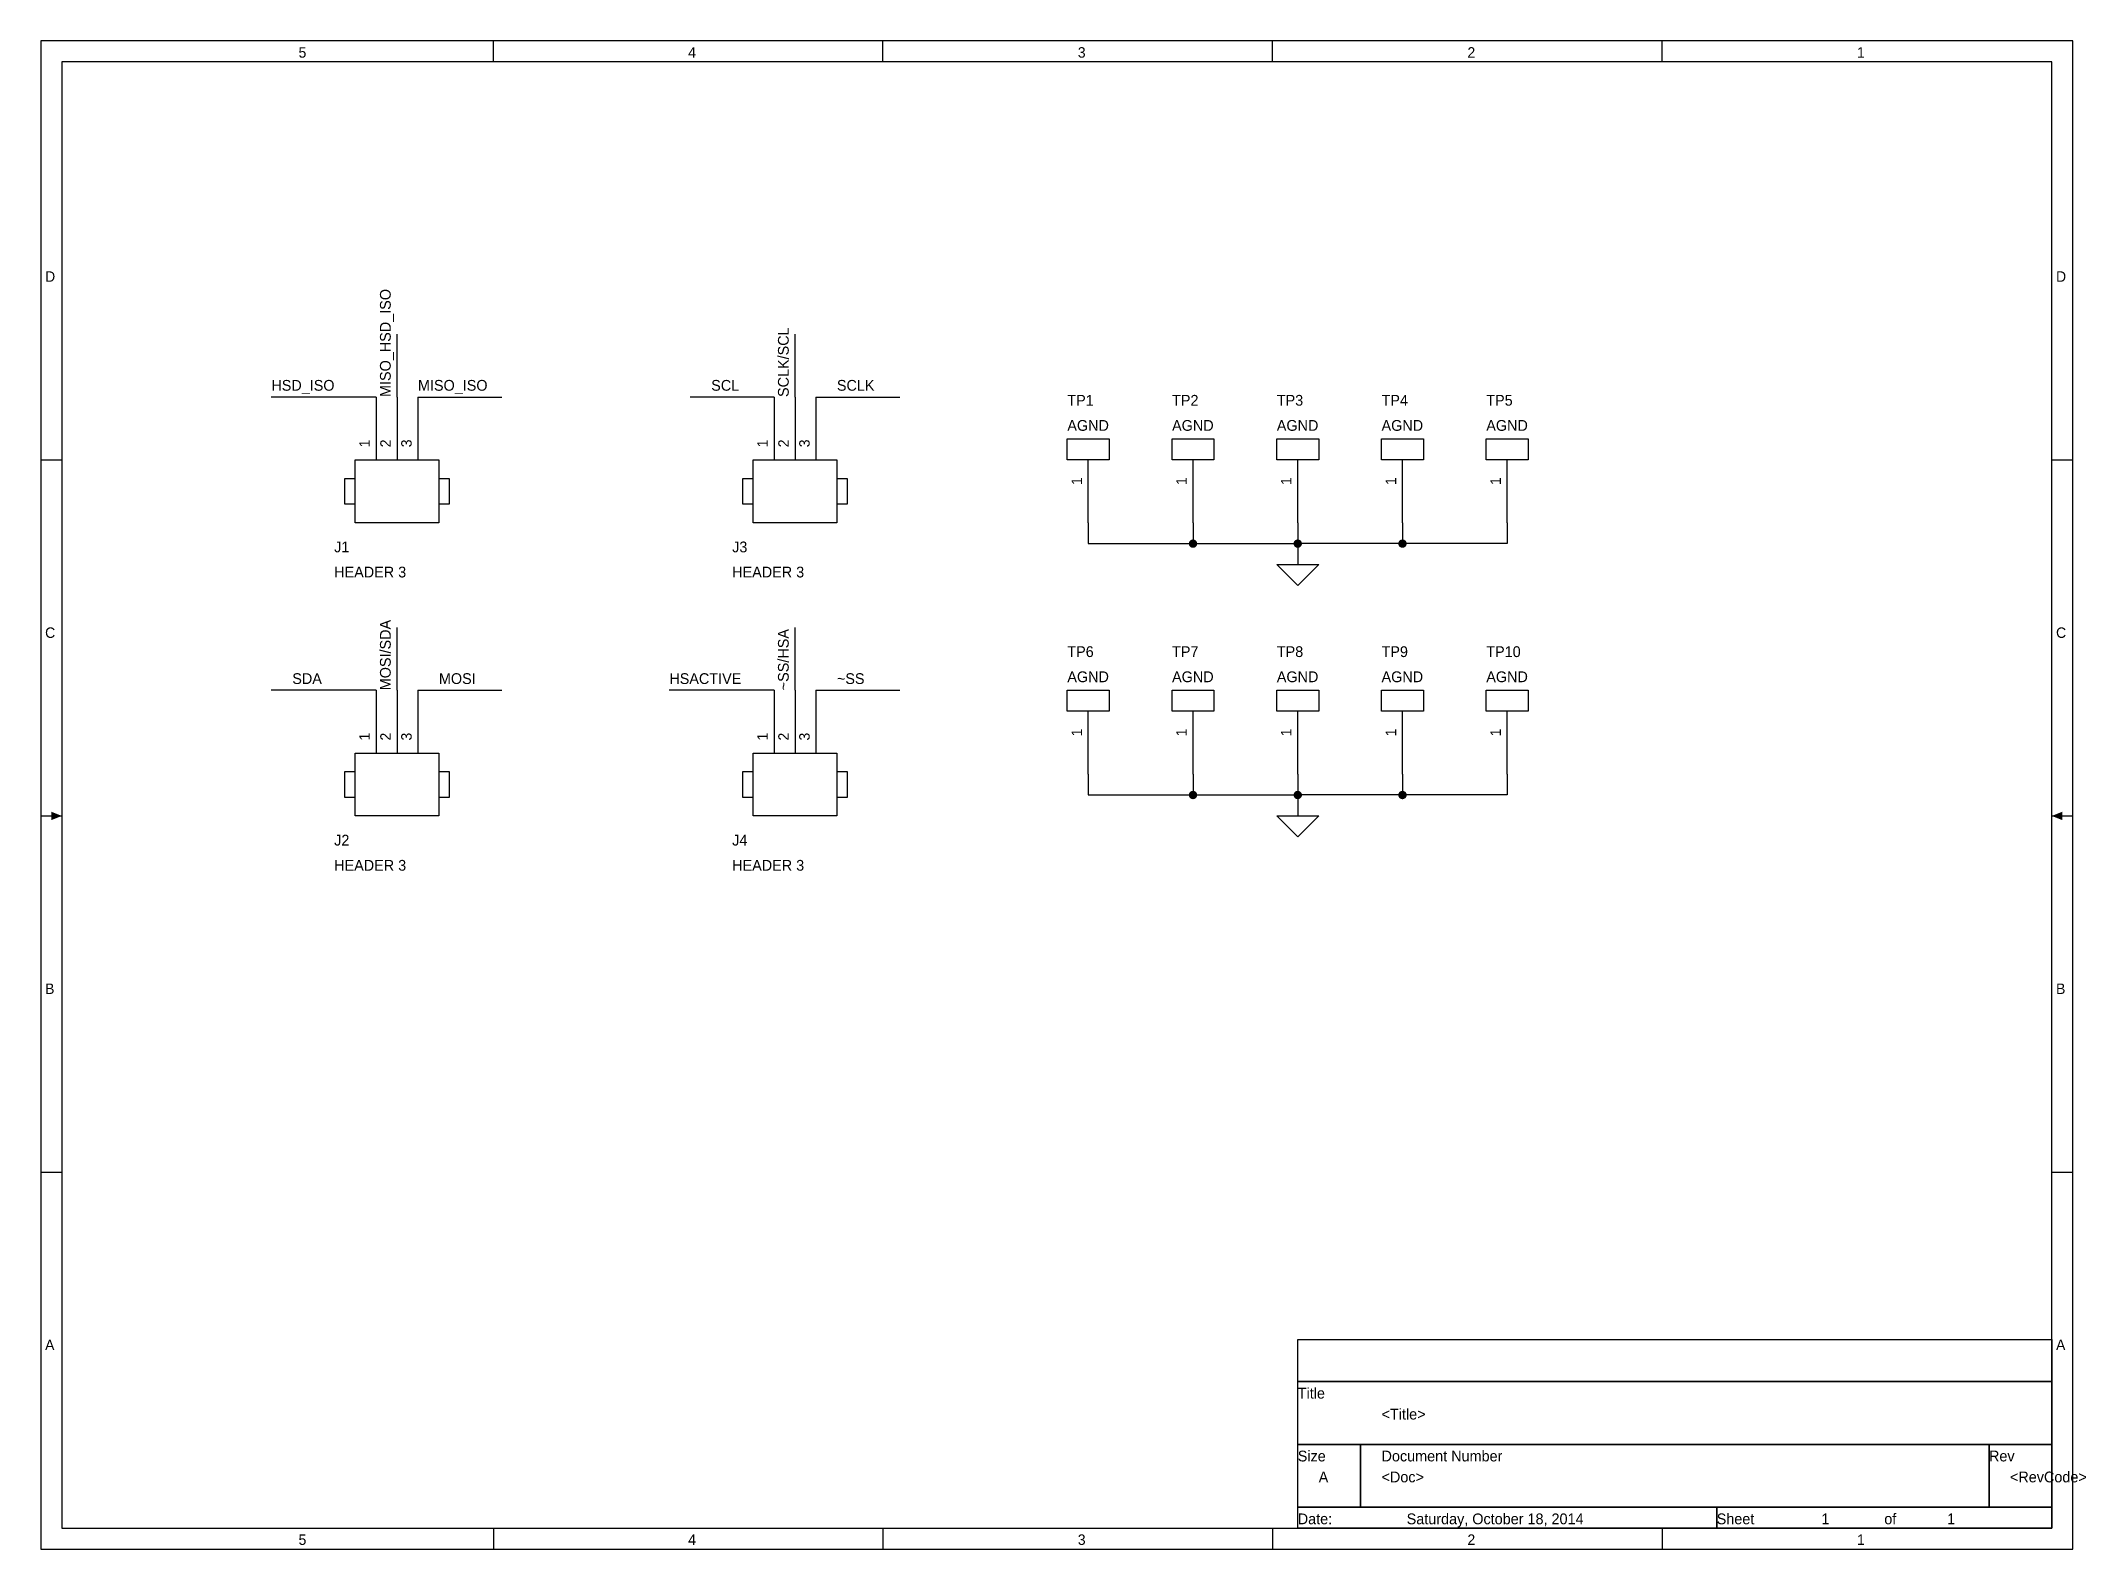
# Model space of a CAD drawing. Extents: x -0.1 to 9.66, y 0.1 to 7.3.
import ezdxf

# ---------------------------------------------------------------- set-up
doc = ezdxf.new("R2010")
doc.units = 0

msp = doc.modelspace()

# ---------------------------------------------------------------- linework, layer by layer
at = {"layer": 'PARTS'}
for p, q in [((1.5, 5.6), (1.5, 5.3)), ((1.6, 5.6), (1.6, 5.3)), ((1.7, 5.6), (1.7, 5.3)), ((3.4, 5.6), (3.4, 5.3)), ((3.5, 5.6), (3.5, 5.3)), ((3.6, 5.6), (3.6, 5.3)), ((4.9, 5), (4.9, 5.3)), ((5.4, 5), (5.4, 5.3)), ((5.9, 5), (5.9, 5.3)), ((6.4, 5), (6.4, 5.3)), ((6.9, 5), (6.9, 5.3)), ((1.5, 4.2), (1.5, 3.9)), ((1.6, 4.2), (1.6, 3.9)), ((1.7, 4.2), (1.7, 3.9)), ((3.4, 4.2), (3.4, 3.9)), ((3.5, 4.2), (3.5, 3.9)), ((3.6, 4.2), (3.6, 3.9)), ((4.9, 3.8), (4.9, 4.1)), ((5.4, 3.8), (5.4, 4.1)), ((5.9, 3.8), (5.9, 4.1)), ((6.4, 3.8), (6.4, 4.1)), ((6.9, 3.8), (6.9, 4.1))]:
    msp.add_line(p, q, dxfattribs=at)
for points in [[(4.8, 5.3), (4.8, 5.4), (5, 5.4), (5, 5.3)], [(5.3, 5.3), (5.3, 5.4), (5.5, 5.4), (5.5, 5.3)], [(5.8, 5.3), (5.8, 5.4), (6, 5.4), (6, 5.3)], [(6.3, 5.3), (6.3, 5.4), (6.5, 5.4), (6.5, 5.3)], [(6.8, 5.3), (6.8, 5.4), (7, 5.4), (7, 5.3)], [(1.4, 5), (1.4, 5.3), (1.8, 5.3), (1.8, 5)], [(3.3, 5), (3.3, 5.3), (3.7, 5.3), (3.7, 5)], [(4.8, 4.1), (4.8, 4.2), (5, 4.2), (5, 4.1)], [(5.3, 4.1), (5.3, 4.2), (5.5, 4.2), (5.5, 4.1)], [(5.8, 4.1), (5.8, 4.2), (6, 4.2), (6, 4.1)], [(6.3, 4.1), (6.3, 4.2), (6.5, 4.2), (6.5, 4.1)], [(6.8, 4.1), (6.8, 4.2), (7, 4.2), (7, 4.1)], [(1.4, 3.6), (1.4, 3.9), (1.8, 3.9), (1.8, 3.6)], [(3.3, 3.6), (3.3, 3.9), (3.7, 3.9), (3.7, 3.6)]]:
    msp.add_lwpolyline(points, close=True, dxfattribs=at)
for points in [[(1.4, 5.2), (1.4, 5.21), (1.35, 5.21), (1.35, 5.09), (1.4, 5.09)], [(1.8, 5.1), (1.8, 5.09), (1.85, 5.09), (1.85, 5.21), (1.8, 5.21)], [(3.3, 5.2), (3.3, 5.21), (3.25, 5.21), (3.25, 5.09), (3.3, 5.09)], [(3.7, 5.1), (3.7, 5.09), (3.75, 5.09), (3.75, 5.21), (3.7, 5.21)], [(5.8, 4.8), (6, 4.8)], [(5.9, 4.7), (5.8, 4.8)], [(6, 4.8), (5.9, 4.7)], [(1.4, 3.8), (1.4, 3.81), (1.35, 3.81), (1.35, 3.69), (1.4, 3.69)], [(1.8, 3.7), (1.8, 3.69), (1.85, 3.69), (1.85, 3.81), (1.8, 3.81)], [(3.3, 3.8), (3.3, 3.81), (3.25, 3.81), (3.25, 3.69), (3.3, 3.69)], [(3.7, 3.7), (3.7, 3.69), (3.75, 3.69), (3.75, 3.81), (3.7, 3.81)], [(5.8, 3.6), (6, 3.6)], [(5.9, 3.5), (5.8, 3.6)], [(6, 3.6), (5.9, 3.5)]]:
    msp.add_lwpolyline(points, dxfattribs=at)
at = {"layer": 'TITLE'}
for points in [[(-0.1, 0.1), (9.6, 0.1), (9.6, 7.3), (-0.1, 7.3)], [(0, 0.2), (9.5, 0.2), (9.5, 7.2), (0, 7.2)], [(5.9, 1.1), (9.5, 1.1), (9.5, 0.9), (5.9, 0.9)], [(5.9, 0.9), (9.5, 0.9), (9.5, 0.6), (5.9, 0.6)], [(5.9, 0.6), (6.2, 0.6), (6.2, 0.3), (5.9, 0.3)], [(6.2, 0.6), (9.2, 0.6), (9.2, 0.3), (6.2, 0.3)], [(9.2, 0.6), (9.5, 0.6), (9.5, 0.3), (9.2, 0.3)], [(5.9, 0.3), (7.9, 0.3), (7.9, 0.2), (5.9, 0.2)], [(7.9, 0.3), (9.5, 0.3), (9.5, 0.2), (7.9, 0.2)]]:
    msp.add_lwpolyline(points, close=True, dxfattribs=at)
for points in [[(2.06, 7.2), (2.06, 7.3)], [(3.92, 7.2), (3.92, 7.3)], [(5.78, 7.2), (5.78, 7.3)], [(7.64, 7.2), (7.64, 7.3)], [(-0.1, 5.3), (0, 5.3)], [(9.5, 5.3), (9.6, 5.3)], [(-0.1, 3.6), (0, 3.6)], [(9.5, 3.6), (9.6, 3.6)], [(-0.1, 1.9), (0, 1.9)], [(9.5, 1.9), (9.6, 1.9)], [(2.06, 0.2), (2.06, 0.1)], [(3.92, 0.2), (3.92, 0.1)], [(5.78, 0.2), (5.78, 0.1)], [(7.64, 0.2), (7.64, 0.1)]]:
    msp.add_lwpolyline(points, dxfattribs=at)
for points in [[(0, 3.6), (-0.05, 3.62), (-0.05, 3.58), (-0.05, 3.6)], [(0, 3.6), (-0.05, 3.62), (-0.05, 3.58), (-0.05, 3.6)], [(0, 3.6), (-0.05, 3.62), (-0.05, 3.58), (-0.05, 3.6)], [(9.5, 3.6), (9.55, 3.62), (9.55, 3.58), (9.55, 3.6)], [(9.5, 3.6), (9.55, 3.62), (9.55, 3.58), (9.55, 3.6)], [(9.5, 3.6), (9.55, 3.62), (9.55, 3.58), (9.55, 3.6)]]:
    msp.add_solid(points, dxfattribs=at)
at = {"layer": 'WIRE'}
for points in [[(1.6, 5.6), (1.6, 5.9)], [(3.5, 5.6), (3.5, 5.9)], [(1.5, 5.6), (1, 5.6)], [(1.7, 5.6), (2.1, 5.6)], [(3.4, 5.6), (3, 5.6)], [(3.6, 5.6), (4, 5.6)], [(4.9, 5), (4.9, 4.9)], [(5.4, 5), (5.4, 4.9)], [(5.9, 5), (5.9, 4.9)], [(6.4, 5), (6.4, 4.9)], [(6.9, 5), (6.9, 4.9)], [(4.9, 4.9), (5.4, 4.9)], [(5.4, 4.9), (5.9, 4.9)], [(5.9, 4.9), (5.9, 4.8)], [(6.4, 4.9), (5.9, 4.9)], [(6.9, 4.9), (6.4, 4.9)], [(1.6, 4.2), (1.6, 4.5)], [(3.5, 4.2), (3.5, 4.5)], [(1.5, 4.2), (1, 4.2)], [(1.7, 4.2), (2.1, 4.2)], [(3.4, 4.2), (2.9, 4.2)], [(3.6, 4.2), (4, 4.2)], [(4.9, 3.8), (4.9, 3.7)], [(5.4, 3.8), (5.4, 3.7)], [(5.9, 3.8), (5.9, 3.7)], [(6.4, 3.8), (6.4, 3.7)], [(6.9, 3.8), (6.9, 3.7)], [(4.9, 3.7), (5.4, 3.7)], [(5.4, 3.7), (5.9, 3.7)], [(6.4, 3.7), (5.9, 3.7)], [(5.9, 3.7), (5.9, 3.6)], [(6.9, 3.7), (6.4, 3.7)]]:
    msp.add_lwpolyline(points, dxfattribs=at)
at = {"layer": 'WIRE', "const_width": 0.02}
for points in [[(5.39, 4.9, 1), (5.41, 4.9, 1)], [(5.89, 4.9, 1), (5.91, 4.9, 1)], [(6.39, 4.9, 1), (6.41, 4.9, 1)], [(5.39, 3.7, 1), (5.41, 3.7, 1)], [(5.89, 3.7, 1), (5.91, 3.7, 1)], [(6.39, 3.7, 1), (6.41, 3.7, 1)]]:
    msp.add_lwpolyline(points, format="xyb", close=True, dxfattribs=at)

# ---------------------------------------------------------------- texts
at = {"layer": 'PARTS'}
for s, p in [('1', (1.47, 5.36)), ('2', (1.57, 5.36)), ('3', (1.67, 5.36)), ('1', (3.37, 5.36)), ('2', (3.47, 5.36)), ('3', (3.57, 5.36)), ('1', (4.87, 5.18)), ('1', (5.37, 5.18)), ('1', (5.87, 5.18)), ('1', (6.37, 5.18)), ('1', (6.87, 5.18)), ('1', (4.87, 3.98)), ('1', (5.37, 3.98)), ('1', (5.87, 3.98)), ('1', (6.37, 3.98)), ('1', (6.87, 3.98)), ('1', (1.47, 3.96)), ('2', (1.57, 3.96)), ('3', (1.67, 3.96)), ('1', (3.37, 3.96)), ('2', (3.47, 3.96)), ('3', (3.57, 3.96))]:
    msp.add_text(s, height=0.05, rotation=90, dxfattribs=at).set_placement(p)
at = {"layer": 'PARTTEXT'}
for s, p in [('TP1', (4.8, 5.5586)), ('TP2', (5.3, 5.5586)), ('TP3', (5.8, 5.5586)), ('TP4', (6.3, 5.5586)), ('TP5', (6.8, 5.5586)), ('AGND', (4.8, 5.4386)), ('AGND', (5.3, 5.4386)), ('AGND', (5.8, 5.4386)), ('AGND', (6.3, 5.4386)), ('AGND', (6.8, 5.4386)), ('J1', (1.3, 4.8586)), ('J3', (3.2, 4.8586)), ('HEADER 3', (1.3, 4.7386)), ('HEADER 3', (3.2, 4.7386)), ('TP6', (4.8, 4.3586)), ('TP7', (5.3, 4.3586)), ('TP8', (5.8, 4.3586)), ('TP9', (6.3, 4.3586)), ('TP10', (6.8, 4.3586)), ('AGND', (4.8, 4.2386)), ('AGND', (5.3, 4.2386)), ('AGND', (5.8, 4.2386)), ('AGND', (6.3, 4.2386)), ('AGND', (6.8, 4.2386)), ('J2', (1.3, 3.4586)), ('J4', (3.2, 3.4586)), ('HEADER 3', (1.3, 3.3386)), ('HEADER 3', (3.2, 3.3386)), ('Title', (5.9, 0.8186)), ('Size', (5.9, 0.5186)), ('Document Number', (6.3, 0.5186)), ('Rev', (9.2, 0.5186)), ('Date:', (5.9, 0.2186)), ('Sheet', (7.9, 0.2186)), ('of', (8.7, 0.2186))]:
    msp.add_text(s, height=0.0514, dxfattribs=at).set_placement(p)
at = {"layer": 'TITLE'}
for s, height, p in [('5', 0.05, (1.13, 7.22)), ('4', 0.05, (2.99, 7.22)), ('3', 0.05, (4.85, 7.22)), ('2', 0.05, (6.71, 7.22)), ('1', 0.05, (8.57, 7.22)), ('D', 0.05, (-0.08, 6.15)), ('D', 0.05, (9.52, 6.15)), ('C', 0.05, (-0.08, 4.45)), ('C', 0.05, (9.52, 4.45)), ('B', 0.05, (-0.08, 2.75)), ('B', 0.05, (9.52, 2.75)), ('A', 0.05, (-0.08, 1.05)), ('A', 0.05, (9.52, 1.05)), ('<Title>', 0.0514, (6.3, 0.7186)), ('A', 0.0514, (6, 0.4186)), ('<Doc>', 0.0514, (6.3, 0.4186)), ('<RevCode>', 0.0514, (9.3, 0.4186)), ('Saturday, October 18, 2014', 0.0514, (6.42, 0.2186)), ('1', 0.0514, (8.4, 0.2186)), ('1', 0.0514, (9, 0.2186)), ('5', 0.05, (1.13, 0.12)), ('4', 0.05, (2.99, 0.12)), ('3', 0.05, (4.85, 0.12)), ('2', 0.05, (6.71, 0.12)), ('1', 0.05, (8.57, 0.12))]:
    msp.add_text(s, height=height, dxfattribs=at).set_placement(p)
at = {"layer": 'WIRETEXT'}
for s, p in [('MISO_HSD_ISO', (1.57, 5.6)), ('SCLK/SCL', (3.47, 5.6)), ('MOSI/SDA', (1.57, 4.2)), ('~SS/HSA', (3.47, 4.2))]:
    msp.add_text(s, height=0.0514, rotation=90, dxfattribs=at).set_placement(p)
for s, p in [('HSD_ISO', (1, 5.63)), ('MISO_ISO', (1.7, 5.63)), ('SCL', (3.1, 5.63)), ('SCLK', (3.7, 5.63)), ('SDA', (1.1, 4.23)), ('MOSI', (1.8, 4.23)), ('HSACTIVE', (2.9, 4.23)), ('~SS', (3.7, 4.23))]:
    msp.add_text(s, height=0.0514, dxfattribs=at).set_placement(p)

doc.saveas('drawing.dxf')
